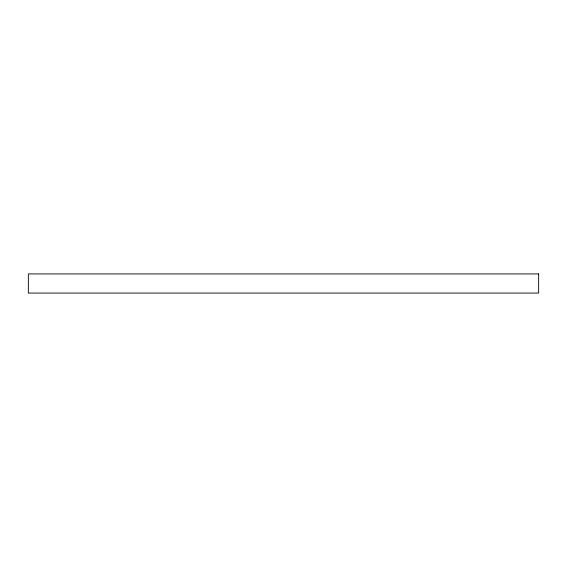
<?xml version="1.0" encoding="UTF-8"?>
<svg xmlns="http://www.w3.org/2000/svg" width="567" height="567" viewBox="0 0 567 567"><rect width="100%" height="100%" fill="white"/><g stroke="black" fill="none" stroke-linecap="round" stroke-linejoin="round"><path stroke-width="0.85" d="M538.65 273.932L28.35 273.932L28.35 293.068L538.65 293.068L538.65 273.932"/></g></svg>
